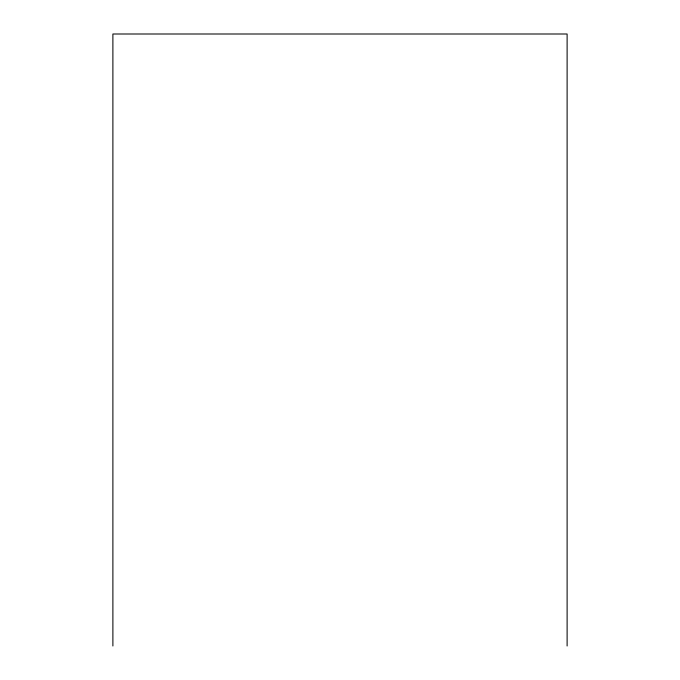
<?xml version="1.0" encoding="UTF-8"?>
<svg xmlns="http://www.w3.org/2000/svg" width="680" height="680" viewBox="0 0 680 680"><rect width="100%" height="100%" fill="white"/><g stroke="black" fill="none" stroke-linecap="round" stroke-linejoin="round"><path stroke-width="1.02" d="M567.111 646L567.111 34L112.888 34L112.888 646"/></g></svg>
